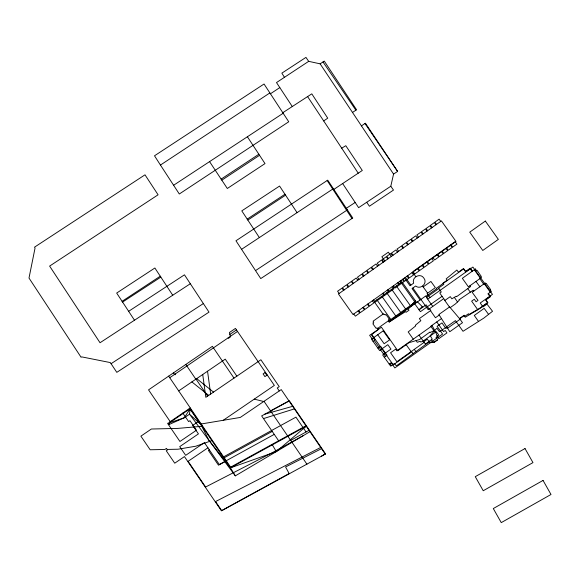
<?xml version="1.0" encoding="UTF-8"?>
<svg xmlns="http://www.w3.org/2000/svg" width="580" height="580" viewBox="0 0 580 580"><rect width="100%" height="100%" fill="white"/><g stroke="black" fill="none" stroke-linecap="round" stroke-linejoin="round"><path stroke-width="0.87" d="M310.278 431.498L235.342 475.854L230.434 467.864L190.11 408.726L184.346 417.738L169.389 422.863L190.11 408.726L189.537 414.192L184.346 417.738L169.215 424.444L169.084 422.421L190.276 407.958M342.649 183.563L358.621 207.662L390.804 186.231L393.559 174.087L397.619 171.419L365.414 123.199L361.449 125.874M415.374 300.737L408.066 309.22L409.023 310.191L406.101 312.272L405.558 311.605L389.209 322.016L388.382 320.791M434.224 331.064L429.338 336.625L422.675 341.41L420.717 342.026L420.188 341.272L417.252 342.301L416.121 340.576M422.247 306.588L419.043 309.807L426.14 304.826L429.106 309.024M420.116 299.976L412.068 288.586L415.642 286.012C420.594 290.188 428.127 283.018 423.755 277.95C420.297 272.644 411.416 277.298 413.656 283.178L409.966 285.737L404.499 277.98M201.173 423.987L240.301 417.433L281.249 389.601L306.247 426.227L276.319 451.595L230.434 467.864L208.8 440.118L200.934 424.603L189.537 414.192L235.342 475.854M477.782 309.756L471.641 301.143L474.28 299.294L476.086 301.788L478.022 300.382L472.156 292.248L485.293 282.938L485.859 283.758L486.236 283.475L490.521 289.471L490.1 289.804L491.325 291.435L487.961 293.835L489.955 296.532L485.489 299.671L487.468 302.593L479.45 308.393L469.06 314.505L468.56 313.765L464.892 316.194L464.167 315.23L459.483 318.536L449.609 306.921L438.886 314.498L449.783 331.724L462.499 322.697L459.483 318.536M373.078 341.402L375.057 339.894L371.352 334.754L381.393 327.185L397.764 350.74L408.9 342.736L419.645 339.517L429.795 332.13L430.005 332.521L434.819 330.382L436.907 328.164L439.343 331.543L439.887 331.593L455.43 320.617L463.021 331.289L483.894 318.05L492.536 311.279L486.939 304.05L482.98 306.929L480.24 302.992L492.463 294.364L472.896 267.054L427.989 298.983L425.822 295.916L389.209 322.016M428.439 341.888L428.685 342.258L397.575 365.016L396.14 365.697L394.509 363.442L390.673 366.154L382.662 354.953L390.963 349.087L387.795 344.68L379.617 350.552L371.504 339.206L383.728 330.462M423.726 341.758L427.315 339.155L429.867 342.686L434.181 342.439L437.683 339.793L436.022 337.567L437.284 336.639L435.979 332.76L431.97 325.38M389.209 364.117L391.145 362.696L394.842 367.938L442.584 334.058L437.081 326.301L441.967 322.908L445.911 328.469L446.977 327.729M389.006 321.719L414.526 303.521L420.399 311.692L442.09 296.322M438.864 288.528L426.43 297.417L432.782 306.414M384.301 357.236L387.048 355.272L380.589 346.245L377.899 348.152M441.395 318.637L430.759 326.25L435.196 332.442L430.353 335.878L432.288 339.155L425.379 344.063M447.412 328.345L460.063 319.297M388.593 321.102L415.048 302.245M443.714 298.635L428.156 309.698L412.88 287.999M439.22 315.056L435.45 317.746L430.498 310.67M450.225 307.639L455.394 303.956L459.179 300.418L458.852 299.94L473.149 290.246L473.824 291.066M424.147 342.345L396.909 361.731L390.565 352.763L395.669 349.153L396.865 350.813L431.027 326.562M459.693 318.782L464.058 315.672L465.225 317.245L479.812 308.546L487.947 302.782L485.88 299.925L490.542 296.634L488.338 293.509M407.044 276.174L353.024 314.512L338.445 293.973L441.423 220.9L455.996 241.432L407.044 276.174L408.668 278.371L404.593 281.257L403.013 279.038M401.106 282.59L374.216 301.665L383.061 314.099M378.537 329.339L369.627 335.327L372.44 339.307L373.897 338.278M435.652 332.123L436.305 331.658L438.784 335.066L437.102 336.11M426.083 296.279L436.849 288.659L436.501 288.173L463.558 268.939L465.689 271.853L470.141 268.7L472.091 271.346M423.153 286.89L430.911 281.452L435.363 287.644L427.054 293.582L429.939 297.598M449.457 307.03L444.795 300.491L450.283 296.634L451.842 298.823L456.213 296.242L456.59 296.692L470.576 286.549L469.996 285.708M323.698 120.944L327.729 118.168L311.801 93.851L282.801 112.701M229.854 334.413L236.466 329.904M169.73 377.718L237.524 331.448M178.691 390.905L225.243 359.136L236.865 376.166M202.695 426.235L177.893 428.395L151.373 429.012L140.889 436.16L150.169 449.768L164.887 449.478L166.467 448.398L167.511 449.928L166.264 450.776L174.739 463.195L184.447 456.583L221.444 510.842L325.59 453.93L306.262 425.604L230.608 467.154L201.383 424.299L200.789 424.705L198.556 421.428L192.676 425.437L198.44 433.891L179.735 446.622L185.687 455.343L204.392 442.62L219.334 464.529L274.26 434.369M223.242 420.29L274.355 385.41L235.444 328.411L229.405 332.536L230.456 336.922L228.455 338.292L228.15 337.843M209.293 449.797L208.401 450.406L218.486 465.196L225.874 461.173M207.937 447.811L188.101 461.31L205.624 487.004L271.759 452.965L303.608 435.45M265.466 372.302L263.088 373.911L264.922 376.616L267.3 375.006M333.833 189.406L362.29 170.484L345.803 145.718L341.7 148.175M351.98 218.5L352.742 217.993L327.714 180.162L235.966 240.773L260.754 278.581L351.98 218.5L327.156 180.532M413.069 274.079L413.678 273.673L415.816 276.653M270.439 93.793L279.806 87.587M352.502 112.447L356.555 109.765L324.271 61.11L320.124 63.836L308.69 61.342L305.957 57.384L281.865 73.145L284.446 77.328M308.69 61.342L276.5 82.563L292.284 106.539M160.442 165.053L154.505 155.795L264.045 84.013L288.738 121.771L179.3 193.995L160.442 165.053L269.874 92.93M221.132 179.118L258.861 154.244M221.828 180.17L259.55 155.295M259.354 237.575L247.834 220.067L285.577 195.17M241.57 249.327L333.348 188.674M346.325 208.292L355.17 202.463M255.526 270.606L347.376 209.88M173.608 185.259L283.163 113.245M122.09 301.317L160.261 276.203L154.882 267.996L116.674 293.052L134.487 320.232M247.834 220.067L247.21 219.117L284.969 194.249M122.583 302.064L160.841 277.095L172.731 295.235M128.644 311.308L184.462 274.826L208.996 312.134L116.797 372.353L110.331 362.587L81.678 356.874L81.099 357.28L29 278.059L35.054 248.001L34.503 247.174L145 174.819L158.079 194.8L49.619 266.089L100.028 342.751L190.32 283.736M111.07 363.704L203.362 303.565M437.683 339.793L434.71 341.663L432.796 341.779L431.433 339.764M321.378 456.242L325.133 453.908M223.59 456.866L295.938 417.143L306.059 431.97M223.735 458.04L272.238 431.404M230.434 467.864L306.566 426.053M290.689 440.394L309.046 430.331M270.555 410.894L288.963 400.903M320.718 447.434L215.55 501.562L221.698 510.574L289.152 473.526L285.556 466.98L321.552 448.652M212.367 440.416L195.823 446.209L178.016 449.217L167.178 449.435M293.031 406.225L264.9 414.142M263.494 418.586L294.408 408.885M434.181 342.439L430.338 342.352L429.461 341.163M254.265 399.12L263.719 401.512M196.685 378.624L213.52 392.095M191.864 381.915L208.698 395.386M417.455 301.875L422.827 307.154M173.333 372.954L175.08 374.782L175.196 373.984M437.284 336.639L438.835 338.64L446.948 332.898L445.251 330.484L443.555 331.579L436.776 321.943M363.385 276.283L361.724 274.144L357.469 277.189L359.013 279.386M348.203 287.056L346.528 284.882L342.519 287.709L344.129 289.949M429.526 308.727L430.831 310.43L419.369 318.601L420.848 320.696L415.324 325.286L415.693 325.895L408.175 331.949L413.279 339.177M392.515 255.606L390.862 253.438L386.846 256.273L388.448 258.492M368.039 272.977L366.408 270.831L362.377 273.651L363.972 275.863M367.423 304.297L369.032 306.436L364.871 309.408L363.363 307.175M422.798 265.002L424.422 267.17L428.388 264.262L426.873 262.102M427.047 231.101L425.445 228.955L421.573 231.63L423.197 233.834M387.832 258.934L386.208 256.759L382.198 259.608L383.772 261.812M431.505 227.94L429.911 225.801L426.097 228.476L427.663 230.666M407.646 244.869L406.022 242.694L401.983 245.536L403.571 247.769M435.95 224.786L434.326 222.597L430.498 225.308L432.114 227.512M372.679 269.685L371.048 267.496L366.973 270.331L368.626 272.564M442.221 251.213L443.823 253.38L447.622 250.661L446.063 248.487M427.453 261.689L429.062 263.864L433.405 260.782L431.825 258.593M467.719 288.615L470.329 292.161M412.308 241.563L410.691 239.38L406.66 242.23L408.269 244.434M412.01 272.651L413.641 274.862L409.262 277.929L407.667 275.739M488.657 314.483L484.155 308.364L474.28 315.462L478.601 321.559M398.351 282.344L399.946 284.512L403.97 281.641L402.397 279.48M392.225 286.694L393.849 288.898L389.448 292.015L387.853 289.797M343.556 290.348L341.939 288.159L337.567 291.254L339.169 293.465M451.088 244.919L452.69 247.102L456.909 244.122L455.104 241.679L412.974 271.563L414.758 273.999L419.108 270.911L417.52 268.743M437.777 254.366L439.379 256.556L443.185 253.851L441.612 251.648M418.137 268.301L419.717 270.461L423.762 267.605L422.197 265.423M372.346 300.802L373.89 302.912L369.547 306.044L367.995 303.891M446.673 248.051L448.246 250.212L452.132 247.479L450.573 245.282M393.088 255.2L391.514 253.039L395.93 249.944L397.481 252.09M402.97 248.189L401.411 246.043L397.039 249.016L398.598 251.292M348.783 286.643L347.188 284.446L351.313 281.481L352.836 283.765M383.162 262.247L381.575 260.05L377.247 263.146L378.798 265.343M373.245 269.287L371.642 267.068L376.028 263.98L377.602 266.191M353.771 313.983L355.344 316.165L359.673 313.099L358.128 310.887M383.191 293.11L384.779 295.314L388.839 292.45L387.251 290.225M406.152 344.708L411.409 351.995L393.247 364.878L371.744 334.464M353.438 283.337L351.842 281.126L356.243 278.016L357.802 280.242M377.798 328.316L378.377 329.121M475.984 281.416L479.856 286.796M422.61 286.121L427.656 293.154M169.215 424.444L168.2 423.023L167.613 423.422L179.938 441.474L196.46 430.229L189.964 420.71L188.645 421.616L182.801 413.054M474.324 269.743L480.399 278.255M484.235 283.692L490.281 292.161M418.441 237.213L416.846 234.98L421.022 232.058L422.581 234.269M418.992 335.131L425.662 344.462M383.199 330.875L389.637 339.88L384.141 343.744L377.747 334.762M405.348 277.378L410.858 285.113M396.336 285.969L410.328 305.609M386.715 292.806L400.708 312.468M374.274 340.496L380.784 349.711M437.182 254.787L438.734 256.976L434.623 259.978L433.042 257.73M400.968 280.488L416.614 302.477M400.07 281.126L415.686 303.137M393.37 285.882L394.944 288.093L399.323 285.026L397.735 282.786M382.611 293.516L384.17 295.713L375.122 302.137L373.563 299.94M376.87 299.787L390.862 319.486M411.445 351.386L413.112 353.727M380.574 349.863L383.677 354.235M472.403 271.121L470.293 268.141L465.689 271.462L463.529 268.54L458.432 272.165L456.859 270.026L446.194 278.842L447.137 280.212L442.975 283.171L443.809 284.381L438.545 288.071L441.278 291.994L439.778 293.038L444.94 300.389M384.881 261.022L381.858 256.751L388.353 252.191L391.283 256.483M405.594 308.988L391.667 289.282M381.836 296.264L395.792 315.969M362.819 307.567L364.378 309.771L360.274 312.627L358.744 310.452M440.72 221.4L439.132 219.131L434.957 222.118L436.53 224.373M479.827 278.668L483.64 284.113M383.909 354.075L385.519 356.367M390.804 186.231L393.486 190.073L369.416 206.226L366.705 202.275M454.343 297.351L457.533 301.955M412.887 241.149L411.336 238.909L415.751 235.864L417.252 238.054M414.316 349.341L415.903 351.668M306.262 425.604L289.369 400.86L261.66 415.896L278.632 440.778M306.247 426.227L325.271 454.104M279.27 390.949L277.247 387.984L279.226 386.635L260.891 359.767L205.835 397.336L202.725 374.506M265.009 372.607L266.851 375.303M264.016 401.309L306.921 464.181M185.81 364.443L195.844 379.204M189.196 408.697L190.472 410.567L190.929 410.256L198.556 421.428M170.223 421.646L148.545 389.861L212.396 346.318L234.001 378.116M323.002 61.944L355.888 110.2M364.958 123.504L397.619 171.419M389.869 363.631L391.29 365.719M196.018 379.081L207.604 396.133M168.664 376.137L201.383 424.299M320.124 63.836L393.559 174.087M307.596 96.584L358.251 173.21M209.569 161.617L227.317 188.486L265.002 163.603L247.392 136.757M297.076 212.643L279.575 186.057L241.795 210.874L247.21 219.117M160.261 276.203L160.841 277.095M272.332 444.853L276.319 451.595M207.546 371.214L210.656 394.052M389.274 319.08L388.6 319.602L389.086 320.29L377.457 328.563L376.927 327.896L376.188 328.411L372.86 323.792L373.578 323.306L373.078 322.524L373.752 322.103L373.099 321.189L383.474 313.809L384.134 314.693L384.808 314.266L385.33 314.998L386.012 314.512L389.274 319.08M475.361 269.004L462.34 278.327L468.408 286.839L481.429 277.523L480.842 276.667L481.24 276.385L477.05 270.352L476.528 270.664L475.361 269.004M485.337 221.067L469.749 232.152L482.77 250.466L498.365 239.38L485.337 221.067M525.016 448.543L475.266 476.673L483.227 490.738L532.969 462.608L525.016 448.543M543.047 480.421L493.297 508.551L501.258 522.616L551 494.486L543.047 480.421"/></g></svg>
